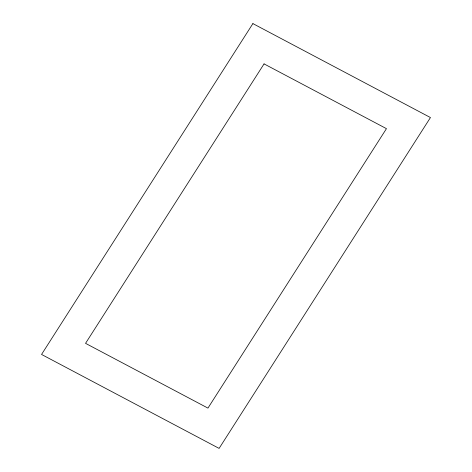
<?xml version="1.0" encoding="UTF-8"?>
<svg xmlns="http://www.w3.org/2000/svg" width="472" height="472" viewBox="0 0 472 472"><rect width="100%" height="100%" fill="white"/><g stroke="black" fill="none" stroke-linecap="round" stroke-linejoin="round"><path stroke-width="0.71" d="M252.892 23.6L41.548 354.448L219.108 448.4L430.452 117.552L252.892 23.6M264.055 63.891L85.544 343.345L207.945 408.109L386.456 128.655L264.055 63.891"/></g></svg>
